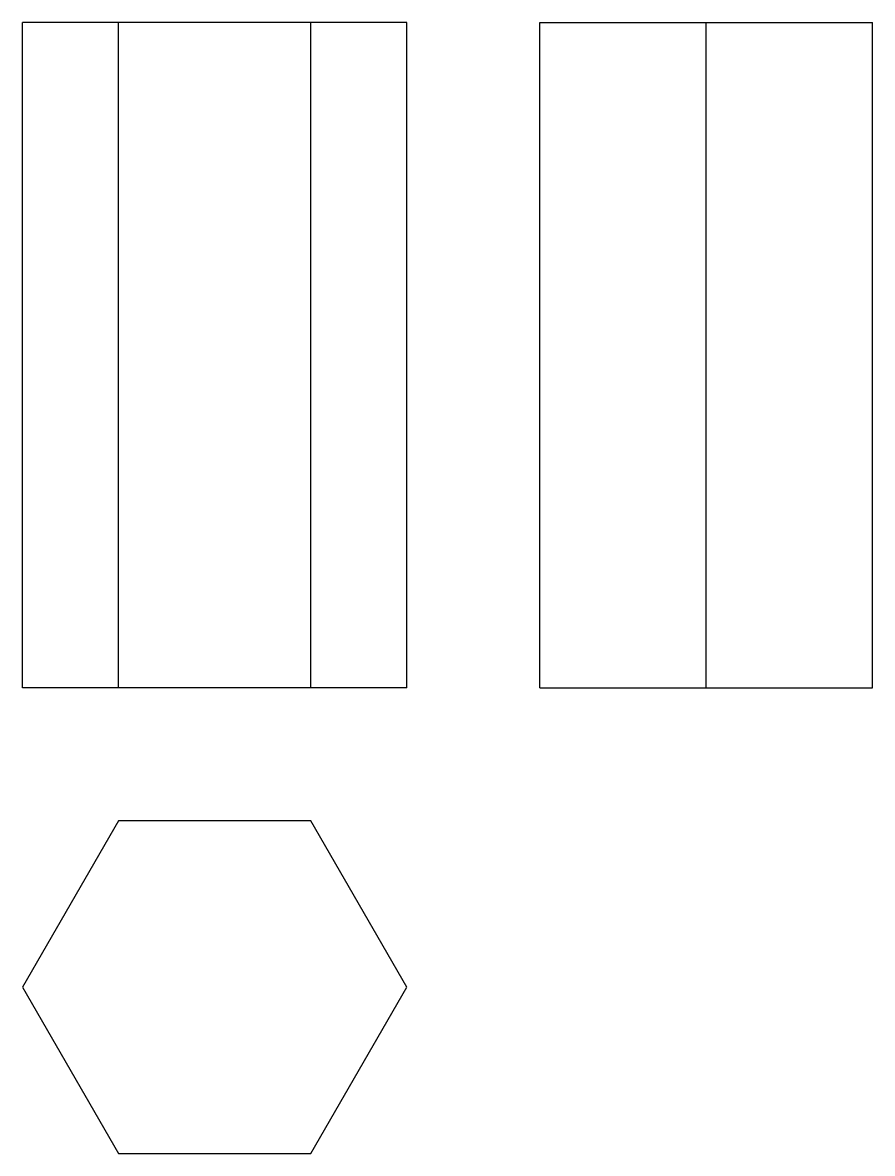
# Model space of a CAD drawing. Extents: x 0 to 0.96, y 0 to 1.27.
import ezdxf

# ---------------------------------------------------------------- set-up
doc = ezdxf.new("R2010")
doc.units = 0
for name, color, linetype in [('FRONT', 7, 'CONTINUOUS'), ('LEFT', 7, 'CONTINUOUS'), ('TOP', 7, 'CONTINUOUS')]:
    doc.layers.add(name, color=color, linetype=linetype)

msp = doc.modelspace()

# ---------------------------------------------------------------- linework, layer by layer
at = {"layer": 'FRONT'}
for p, q in [((0, 0.525), (0, 1.275)), ((0.108253, 1.275), (0, 1.275)), ((0.324759, 1.275), (0.108253, 1.275)), ((0.108253, 0.525), (0.108253, 1.275)), ((0.433012, 1.275), (0.324759, 1.275)), ((0.324759, 0.525), (0.324759, 1.275)), ((0.433012, 0.525), (0.433012, 1.275)), ((0.108253, 0.525), (0, 0.525)), ((0.324759, 0.525), (0.108253, 0.525)), ((0.433012, 0.525), (0.324759, 0.525))]:
    msp.add_line(p, q, dxfattribs=at)
at = {"layer": 'LEFT'}
for p, q in [((0.583012, 0.525), (0.583012, 1.275)), ((0.583012, 1.275), (0.770512, 1.275)), ((0.770512, 0.525), (0.770512, 1.275)), ((0.770512, 1.275), (0.958012, 1.275)), ((0.958012, 0.525), (0.958012, 1.275)), ((0.583012, 0.525), (0.770512, 0.525)), ((0.770512, 0.525), (0.958012, 0.525))]:
    msp.add_line(p, q, dxfattribs=at)
at = {"layer": 'TOP'}
for p, q in [((0.108253, 0.375), (0, 0.1875)), ((0.324759, 0.375), (0.108253, 0.375)), ((0.433012, 0.1875), (0.324759, 0.375)), ((0, 0.1875), (0.108253, 0)), ((0.324759, 0), (0.433012, 0.1875)), ((0.108253, 0), (0.324759, 0))]:
    msp.add_line(p, q, dxfattribs=at)

doc.saveas('drawing.dxf')
